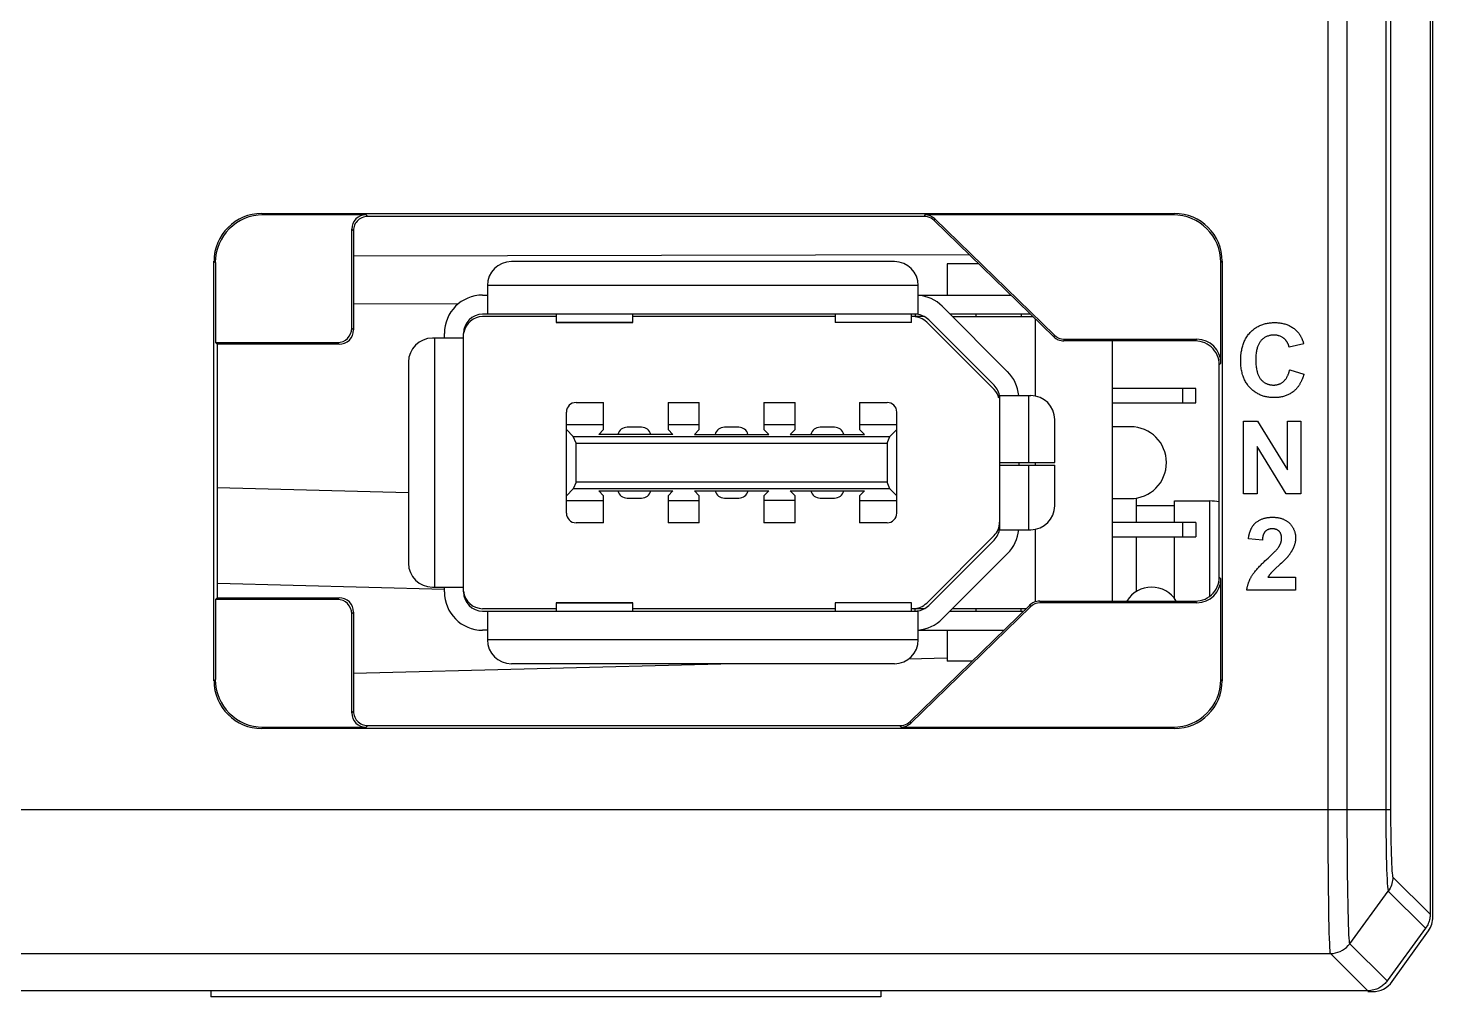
# Model space of a CAD drawing. Header units: millimetres. Extents: x -5560 to -5500, y 1017 to 1179.
# Drawn here: x -5529.33 to -5499.99, y 1016.7 to 1036.94 of the extents above; entities that cross this region are included whole.
import ezdxf

# ---------------------------------------------------------------- set-up
doc = ezdxf.new("R2010")
doc.units = ezdxf.units.MM
doc.header["$LTSCALE"] = 32.67
doc.layers.get('0').update_dxf_attribs({"linetype": 'CONTINUOUS'})
doc.layers.add('02___PRT_ALL_AXES', color=7, linetype='CONTINUOUS')
doc.layers.add('FEAT', color=7, linetype='CONTINUOUS')

msp = doc.modelspace()

# ---------------------------------------------------------------- linework, layer by layer
at = {"color": 7, "linetype": 'Continuous'}
for p, q in [((-5500.045, 1177.241), (-5500.045, 1018.429)), ((-5499.986, 1018.373), (-5499.986, 1177.252)), ((-5500.97, 1144.354), (-5500.97, 1020.607)), ((-5500.87, 1144.415), (-5500.87, 1020.464)), ((-5502.174, 1020.607), (-5502.174, 1143.988)), ((-5524.449, 1033.068), (-5505.387, 1033.068)), ((-5524.449, 1033.068), (-5524.421, 1033.04)), ((-5522.27, 1033.04), (-5524.421, 1033.04)), ((-5522.27, 1033.04), (-5522.235, 1033.005)), ((-5510.616, 1033.005), (-5522.235, 1033.005)), ((-5510.602, 1033.04), (-5510.616, 1033.005)), ((-5505.415, 1033.04), (-5510.602, 1033.04)), ((-5510.393, 1032.955), (-5510.407, 1032.92)), ((-5510.393, 1032.955), (-5507.893, 1030.525)), ((-5505.387, 1033.068), (-5505.415, 1033.04)), ((-5522.57, 1032.74), (-5522.535, 1032.705)), ((-5522.57, 1030.67), (-5522.57, 1032.74)), ((-5522.535, 1032.705), (-5522.535, 1030.635)), ((-5507.907, 1030.49), (-5510.407, 1032.92)), ((-5525.448, 1032.068), (-5525.42, 1032.04)), ((-5525.448, 1023.307), (-5525.448, 1032.068)), ((-5509.666, 1032.2), (-5522.535, 1032.172)), ((-5511.236, 1032.062), (-5519.236, 1032.062)), ((-5504.387, 1032.068), (-5504.415, 1032.04)), ((-5504.387, 1032.068), (-5504.387, 1023.307)), ((-5525.42, 1032.04), (-5525.42, 1030.37)), ((-5509.474, 1032.012), (-5510.136, 1032.012)), ((-5510.136, 1032.012), (-5510.136, 1031.362)), ((-5504.415, 1029.94), (-5504.415, 1032.04)), ((-5510.736, 1031.562), (-5519.736, 1031.562)), ((-5519.736, 1031.562), (-5519.736, 1030.962)), ((-5510.736, 1030.962), (-5510.736, 1031.562)), ((-5520.348, 1031.177), (-5522.535, 1031.172)), ((-5519.836, 1031.362), (-5519.736, 1031.362)), ((-5510.736, 1031.362), (-5508.805, 1031.362)), ((-5510.736, 1030.962), (-5519.836, 1030.962)), ((-5518.298, 1030.912), (-5519.836, 1030.912)), ((-5518.298, 1030.962), (-5518.298, 1030.792)), ((-5516.698, 1030.792), (-5516.698, 1030.962)), ((-5512.475, 1030.912), (-5516.698, 1030.912)), ((-5512.475, 1030.962), (-5512.475, 1030.792)), ((-5510.875, 1030.792), (-5510.875, 1030.962)), ((-5510.609, 1030.912), (-5510.875, 1030.912)), ((-5510.802, 1030.962), (-5510.802, 1030.912)), ((-5510.236, 1031.128), (-5508.871, 1029.762)), ((-5508.394, 1030.962), (-5510.071, 1030.962)), ((-5510.021, 1030.912), (-5508.342, 1030.912)), ((-5509.536, 1030.962), (-5509.536, 1030.912)), ((-5508.586, 1030.962), (-5508.586, 1030.912)), ((-5508.411, 1030.98), (-5508.411, 1030.962)), ((-5522.535, 1030.635), (-5522.57, 1030.67)), ((-5518.298, 1030.793), (-5516.698, 1030.793)), ((-5518.298, 1030.792), (-5516.698, 1030.792)), ((-5512.475, 1030.793), (-5510.875, 1030.793)), ((-5510.875, 1030.792), (-5512.475, 1030.792)), ((-5509.154, 1029.388), (-5510.561, 1030.795)), ((-5509.154, 1029.48), (-5510.519, 1030.845)), ((-5525.42, 1030.37), (-5522.87, 1030.37)), ((-5525.42, 1030.37), (-5525.385, 1030.335)), ((-5522.835, 1030.335), (-5525.385, 1030.335)), ((-5525.385, 1030.335), (-5525.385, 1025.04)), ((-5522.835, 1030.335), (-5522.87, 1030.37)), ((-5520.236, 1030.462), (-5520.886, 1030.462)), ((-5520.836, 1025.262), (-5520.836, 1030.462)), ((-5520.636, 1030.462), (-5520.636, 1030.562)), ((-5520.236, 1025.162), (-5520.236, 1030.562)), ((-5507.907, 1030.49), (-5507.893, 1030.525)), ((-5507.698, 1030.405), (-5507.684, 1030.44)), ((-5504.95, 1030.405), (-5507.698, 1030.405)), ((-5507.684, 1030.44), (-5504.915, 1030.44)), ((-5504.915, 1030.44), (-5504.95, 1030.405)), ((-5502.685, 1030.344), (-5502.988, 1030.272)), ((-5521.386, 1029.962), (-5521.386, 1025.762)), ((-5504.415, 1029.94), (-5504.45, 1029.905)), ((-5504.45, 1025.47), (-5504.45, 1029.905)), ((-5502.978, 1029.804), (-5502.681, 1029.71)), ((-5509.036, 1029.262), (-5508.386, 1029.262)), ((-5509.036, 1026.462), (-5509.036, 1029.262)), ((-5508.436, 1029.262), (-5508.436, 1027.862)), ((-5504.936, 1029.412), (-5506.686, 1029.412)), ((-5505.216, 1029.412), (-5505.216, 1029.112)), ((-5504.936, 1029.112), (-5504.936, 1029.412)), ((-5518.086, 1026.806), (-5518.086, 1028.919)), ((-5517.886, 1029.119), (-5517.311, 1029.119)), ((-5517.311, 1028.552), (-5517.311, 1029.119)), ((-5515.961, 1029.119), (-5515.311, 1029.119)), ((-5515.961, 1029.119), (-5515.961, 1028.552)), ((-5515.311, 1028.552), (-5515.311, 1029.119)), ((-5513.961, 1029.119), (-5513.311, 1029.119)), ((-5513.961, 1029.119), (-5513.961, 1028.552)), ((-5513.311, 1028.552), (-5513.311, 1029.119)), ((-5511.961, 1029.119), (-5511.386, 1029.119)), ((-5511.961, 1029.119), (-5511.961, 1028.552)), ((-5511.186, 1026.806), (-5511.186, 1028.919)), ((-5506.686, 1029.112), (-5504.936, 1029.112)), ((-5517.311, 1028.652), (-5518.086, 1028.652)), ((-5517.945, 1028.411), (-5518.086, 1028.552)), ((-5517.411, 1028.452), (-5517.311, 1028.552)), ((-5516.517, 1028.602), (-5516.817, 1028.602)), ((-5515.311, 1028.652), (-5515.961, 1028.652)), ((-5515.961, 1028.552), (-5515.861, 1028.452)), ((-5515.411, 1028.452), (-5515.311, 1028.552)), ((-5514.487, 1028.602), (-5514.787, 1028.602)), ((-5513.311, 1028.652), (-5513.961, 1028.652)), ((-5513.961, 1028.552), (-5513.861, 1028.452)), ((-5513.311, 1028.552), (-5513.412, 1028.452)), ((-5512.487, 1028.602), (-5512.787, 1028.602)), ((-5511.186, 1028.652), (-5511.961, 1028.652)), ((-5511.961, 1028.552), (-5511.861, 1028.452)), ((-5511.328, 1028.411), (-5511.186, 1028.552)), ((-5507.886, 1027.862), (-5507.886, 1028.762)), ((-5506.302, 1028.612), (-5506.686, 1028.612)), ((-5503.944, 1028.727), (-5503.647, 1028.727)), ((-5503.944, 1027.212), (-5503.944, 1028.727)), ((-5503.647, 1028.727), (-5503.026, 1027.715)), ((-5503.026, 1028.727), (-5502.742, 1028.727)), ((-5503.026, 1027.715), (-5503.026, 1028.727)), ((-5502.742, 1028.727), (-5502.742, 1027.212)), ((-5517.945, 1028.411), (-5511.328, 1028.411)), ((-5517.886, 1028.27), (-5517.945, 1028.411)), ((-5517.886, 1028.27), (-5511.386, 1028.27)), ((-5517.886, 1027.455), (-5517.886, 1028.27)), ((-5515.861, 1028.452), (-5517.411, 1028.452)), ((-5515.411, 1028.452), (-5513.861, 1028.452)), ((-5513.412, 1028.452), (-5511.861, 1028.452)), ((-5511.386, 1028.27), (-5511.328, 1028.411)), ((-5511.386, 1028.27), (-5511.386, 1027.455)), ((-5503.049, 1027.212), (-5503.66, 1028.2)), ((-5503.66, 1028.2), (-5503.66, 1027.212)), ((-5509.036, 1027.862), (-5507.886, 1027.862)), ((-5509.036, 1027.812), (-5507.886, 1027.812)), ((-5508.636, 1027.862), (-5508.636, 1027.812)), ((-5508.436, 1027.812), (-5508.436, 1026.462)), ((-5507.886, 1026.962), (-5507.886, 1027.812)), ((-5517.886, 1027.455), (-5517.945, 1027.314)), ((-5511.386, 1027.455), (-5517.886, 1027.455)), ((-5511.328, 1027.314), (-5511.386, 1027.455)), ((-5521.386, 1027.233), (-5525.385, 1027.337)), ((-5517.945, 1027.314), (-5518.086, 1027.172)), ((-5518.086, 1027.072), (-5517.311, 1027.072)), ((-5511.328, 1027.314), (-5517.945, 1027.314)), ((-5517.411, 1027.272), (-5515.861, 1027.272)), ((-5517.311, 1027.172), (-5517.411, 1027.272)), ((-5517.311, 1026.606), (-5517.311, 1027.172)), ((-5516.817, 1027.122), (-5516.517, 1027.122)), ((-5515.861, 1027.272), (-5515.961, 1027.172)), ((-5515.961, 1027.172), (-5515.961, 1026.606)), ((-5515.961, 1027.072), (-5515.311, 1027.072)), ((-5515.411, 1027.272), (-5513.861, 1027.272)), ((-5515.311, 1027.172), (-5515.411, 1027.272)), ((-5515.311, 1026.606), (-5515.311, 1027.172)), ((-5514.786, 1027.122), (-5514.486, 1027.122)), ((-5513.861, 1027.273), (-5513.961, 1027.172)), ((-5513.961, 1027.172), (-5513.961, 1026.606)), ((-5513.311, 1027.072), (-5513.961, 1027.072)), ((-5513.412, 1027.273), (-5513.311, 1027.172)), ((-5513.412, 1027.272), (-5511.861, 1027.272)), ((-5513.311, 1026.606), (-5513.311, 1027.172)), ((-5512.786, 1027.122), (-5512.486, 1027.122)), ((-5511.861, 1027.272), (-5511.961, 1027.172)), ((-5511.961, 1027.172), (-5511.961, 1026.606)), ((-5511.961, 1027.072), (-5511.186, 1027.072)), ((-5511.186, 1027.172), (-5511.328, 1027.314)), ((-5506.686, 1027.112), (-5506.302, 1027.112)), ((-5506.186, 1027.122), (-5506.186, 1026.612)), ((-5503.66, 1027.212), (-5503.944, 1027.212)), ((-5502.742, 1027.212), (-5503.049, 1027.212)), ((-5505.386, 1026.962), (-5506.186, 1026.962)), ((-5517.311, 1026.606), (-5517.886, 1026.606)), ((-5515.311, 1026.606), (-5515.961, 1026.606)), ((-5513.311, 1026.606), (-5513.961, 1026.606)), ((-5511.386, 1026.606), (-5511.961, 1026.606)), ((-5504.936, 1026.612), (-5506.686, 1026.612)), ((-5505.216, 1026.612), (-5505.216, 1026.312)), ((-5504.936, 1026.612), (-5504.936, 1026.312)), ((-5510.561, 1024.93), (-5509.154, 1026.337)), ((-5510.519, 1024.88), (-5509.154, 1026.245)), ((-5509.036, 1026.462), (-5508.386, 1026.462)), ((-5506.686, 1026.312), (-5504.936, 1026.312)), ((-5506.186, 1026.312), (-5506.186, 1025.168)), ((-5503.549, 1026.244), (-5503.839, 1026.273)), ((-5508.871, 1025.962), (-5510.236, 1024.597)), ((-5503.429, 1025.87), (-5503.326, 1025.968)), ((-5503.326, 1025.968), (-5503.31, 1025.984)), ((-5503.496, 1025.808), (-5503.429, 1025.87)), ((-5503.285, 1025.637), (-5503.302, 1025.622)), ((-5503.175, 1025.739), (-5503.285, 1025.637)), ((-5503.151, 1025.761), (-5503.175, 1025.739)), ((-5520.635, 1025.214), (-5525.377, 1025.338)), ((-5504.415, 1025.435), (-5504.45, 1025.47)), ((-5504.415, 1023.334), (-5504.415, 1025.435)), ((-5503.432, 1025.47), (-5502.855, 1025.47)), ((-5502.855, 1025.47), (-5502.855, 1025.2)), ((-5525.42, 1025.005), (-5525.385, 1025.04)), ((-5525.385, 1025.04), (-5522.835, 1025.04)), ((-5522.835, 1025.04), (-5522.87, 1025.005)), ((-5520.886, 1025.262), (-5520.236, 1025.262)), ((-5520.636, 1025.162), (-5520.636, 1025.262)), ((-5502.855, 1025.2), (-5503.873, 1025.2)), ((-5522.87, 1025.005), (-5525.42, 1025.005)), ((-5525.42, 1025.005), (-5525.42, 1023.334)), ((-5522.535, 1024.74), (-5522.57, 1024.705)), ((-5522.535, 1024.74), (-5522.535, 1022.67)), ((-5518.298, 1024.812), (-5519.836, 1024.812)), ((-5519.836, 1024.762), (-5510.736, 1024.762)), ((-5519.736, 1024.762), (-5519.736, 1024.162)), ((-5518.298, 1024.933), (-5516.698, 1024.933)), ((-5518.298, 1024.933), (-5518.298, 1024.763)), ((-5516.698, 1024.932), (-5518.298, 1024.932)), ((-5516.698, 1024.763), (-5516.698, 1024.933)), ((-5512.475, 1024.812), (-5516.698, 1024.812)), ((-5510.875, 1024.933), (-5512.475, 1024.933)), ((-5512.475, 1024.933), (-5512.475, 1024.763)), ((-5510.875, 1024.932), (-5512.475, 1024.932)), ((-5510.909, 1022.455), (-5508.409, 1024.885)), ((-5508.395, 1024.85), (-5510.895, 1022.42)), ((-5510.875, 1024.763), (-5510.875, 1024.933)), ((-5510.609, 1024.812), (-5510.875, 1024.812)), ((-5510.802, 1024.762), (-5510.802, 1024.815)), ((-5510.736, 1024.162), (-5510.736, 1024.762)), ((-5510.071, 1024.762), (-5508.536, 1024.762)), ((-5508.484, 1024.812), (-5510.021, 1024.812)), ((-5509.536, 1024.812), (-5509.536, 1024.762)), ((-5508.586, 1024.762), (-5508.586, 1024.812)), ((-5508.409, 1024.885), (-5508.395, 1024.85)), ((-5508.2, 1024.97), (-5504.95, 1024.97)), ((-5508.2, 1024.97), (-5508.186, 1024.935)), ((-5504.915, 1024.935), (-5508.186, 1024.935)), ((-5504.915, 1024.935), (-5504.95, 1024.97)), ((-5522.57, 1022.635), (-5522.57, 1024.705)), ((-5519.736, 1024.362), (-5519.836, 1024.362)), ((-5510.736, 1024.162), (-5519.736, 1024.162)), ((-5510.736, 1024.362), (-5508.947, 1024.362)), ((-5510.136, 1024.362), (-5510.136, 1023.712)), ((-5522.535, 1023.462), (-5514.862, 1023.662)), ((-5511.236, 1023.662), (-5519.236, 1023.662)), ((-5510.934, 1023.765), (-5510.138, 1023.786)), ((-5509.616, 1023.712), (-5510.136, 1023.712)), ((-5525.448, 1023.307), (-5525.42, 1023.334)), ((-5504.387, 1023.307), (-5504.415, 1023.334)), ((-5522.57, 1022.635), (-5522.535, 1022.67)), ((-5510.895, 1022.42), (-5510.909, 1022.455)), ((-5524.449, 1022.307), (-5524.421, 1022.335)), ((-5505.387, 1022.307), (-5524.449, 1022.307)), ((-5524.421, 1022.335), (-5522.27, 1022.335)), ((-5522.27, 1022.335), (-5522.235, 1022.37)), ((-5522.235, 1022.37), (-5511.118, 1022.37)), ((-5511.104, 1022.335), (-5511.118, 1022.37)), ((-5511.104, 1022.335), (-5505.415, 1022.335)), ((-5505.387, 1022.307), (-5505.415, 1022.335)), ((-5500.87, 1020.607), (-5530.037, 1020.607)), ((-5500.823, 1019.207), (-5500.045, 1018.429)), ((-5501.722, 1017.814), (-5500.919, 1018.913)), ((-5500.919, 1018.913), (-5500.141, 1018.135)), ((-5500.141, 1018.135), (-5500.944, 1017.036)), ((-5500.837, 1017.022), (-5500.08, 1018.082)), ((-5500.944, 1017.036), (-5501.722, 1017.814)), ((-5529.76, 1017.609), (-5502.126, 1017.609)), ((-5501.347, 1016.831), (-5502.126, 1017.609)), ((-5501.347, 1016.831), (-5529.955, 1016.831)), ((-5525.516, 1016.831), (-5525.516, 1016.702)), ((-5511.516, 1016.831), (-5511.516, 1016.702)), ((-5501.347, 1016.812), (-5501.244, 1016.812)), ((-5511.516, 1016.702), (-5525.516, 1016.702))]:
    msp.add_line(p, q, dxfattribs=at)
for points in [[(-5501.722, 1017.814), (-5501.726, 1017.832), (-5501.731, 1017.871), (-5501.736, 1017.93), (-5501.74, 1018.008), (-5501.744, 1018.105), (-5501.748, 1018.22), (-5501.752, 1018.353), (-5501.756, 1018.502), (-5501.759, 1018.666), (-5501.762, 1018.845), (-5501.765, 1019.036), (-5501.767, 1019.239), (-5501.77, 1019.451), (-5501.771, 1019.672), (-5501.773, 1019.899), (-5501.774, 1020.132), (-5501.774, 1020.369), (-5501.774, 1143.768)], [(-5522.235, 1033.005), (-5522.267, 1033.003), (-5522.298, 1032.998), (-5522.328, 1032.99), (-5522.358, 1032.979), (-5522.386, 1032.965), (-5522.413, 1032.947), (-5522.437, 1032.928), (-5522.459, 1032.905), (-5522.479, 1032.88), (-5522.496, 1032.854), (-5522.51, 1032.826), (-5522.521, 1032.796), (-5522.529, 1032.766), (-5522.534, 1032.736), (-5522.535, 1032.705)], [(-5510.407, 1032.92), (-5510.437, 1032.946), (-5510.47, 1032.967), (-5510.504, 1032.983), (-5510.541, 1032.995), (-5510.578, 1033.003), (-5510.616, 1033.005)], [(-5503.806, 1030.578), (-5503.791, 1030.594), (-5503.776, 1030.608), (-5503.76, 1030.623), (-5503.744, 1030.637), (-5503.727, 1030.65), (-5503.71, 1030.663), (-5503.692, 1030.675), (-5503.674, 1030.687), (-5503.656, 1030.698), (-5503.637, 1030.708), (-5503.618, 1030.718), (-5503.599, 1030.727), (-5503.58, 1030.736), (-5503.561, 1030.743), (-5503.542, 1030.75), (-5503.522, 1030.756), (-5503.503, 1030.761), (-5503.483, 1030.766), (-5503.463, 1030.771), (-5503.444, 1030.775), (-5503.422, 1030.778), (-5503.401, 1030.781), (-5503.379, 1030.784), (-5503.357, 1030.786), (-5503.336, 1030.787), (-5503.314, 1030.788), (-5503.292, 1030.788), (-5503.27, 1030.788), (-5503.248, 1030.787), (-5503.226, 1030.785), (-5503.204, 1030.783), (-5503.181, 1030.781), (-5503.16, 1030.778), (-5503.139, 1030.774), (-5503.119, 1030.77), (-5503.099, 1030.765), (-5503.079, 1030.76), (-5503.06, 1030.754), (-5503.04, 1030.747), (-5503.022, 1030.74), (-5503.004, 1030.732), (-5502.986, 1030.724), (-5502.968, 1030.715), (-5502.951, 1030.705), (-5502.934, 1030.695), (-5502.917, 1030.685), (-5502.901, 1030.673), (-5502.885, 1030.662), (-5502.87, 1030.649), (-5502.855, 1030.637), (-5502.84, 1030.623)], [(-5502.84, 1030.623), (-5502.833, 1030.617), (-5502.826, 1030.609), (-5502.819, 1030.602), (-5502.813, 1030.595), (-5502.806, 1030.587), (-5502.8, 1030.579), (-5502.794, 1030.572), (-5502.788, 1030.564), (-5502.782, 1030.555), (-5502.776, 1030.547), (-5502.77, 1030.539), (-5502.765, 1030.53), (-5502.76, 1030.521), (-5502.755, 1030.513), (-5502.75, 1030.504), (-5502.745, 1030.495), (-5502.74, 1030.486), (-5502.735, 1030.477), (-5502.731, 1030.468), (-5502.727, 1030.458), (-5502.723, 1030.449), (-5502.719, 1030.44), (-5502.715, 1030.43), (-5502.711, 1030.421), (-5502.707, 1030.411), (-5502.704, 1030.402), (-5502.7, 1030.392), (-5502.697, 1030.383), (-5502.694, 1030.373), (-5502.691, 1030.364), (-5502.688, 1030.354), (-5502.685, 1030.344)], [(-5504.45, 1029.905), (-5504.453, 1029.957), (-5504.461, 1030.009), (-5504.475, 1030.06), (-5504.493, 1030.109), (-5504.517, 1030.156), (-5504.546, 1030.2), (-5504.579, 1030.241), (-5504.617, 1030.278), (-5504.658, 1030.311), (-5504.702, 1030.339), (-5504.749, 1030.363), (-5504.798, 1030.381), (-5504.848, 1030.395), (-5504.899, 1030.402), (-5504.95, 1030.405)], [(-5503.807, 1029.427), (-5503.822, 1029.444), (-5503.836, 1029.46), (-5503.849, 1029.477), (-5503.862, 1029.495), (-5503.875, 1029.513), (-5503.887, 1029.532), (-5503.898, 1029.551), (-5503.908, 1029.57), (-5503.919, 1029.59), (-5503.928, 1029.61), (-5503.937, 1029.63), (-5503.945, 1029.651), (-5503.952, 1029.671), (-5503.961, 1029.696), (-5503.968, 1029.721), (-5503.974, 1029.746), (-5503.98, 1029.771), (-5503.985, 1029.796), (-5503.989, 1029.822), (-5503.993, 1029.85), (-5503.996, 1029.878), (-5503.998, 1029.906), (-5504, 1029.934), (-5504.001, 1029.963), (-5504.001, 1029.991), (-5504.001, 1030.021), (-5504, 1030.051), (-5503.998, 1030.081), (-5503.996, 1030.11), (-5503.993, 1030.14), (-5503.989, 1030.17), (-5503.985, 1030.192), (-5503.981, 1030.215), (-5503.977, 1030.238), (-5503.971, 1030.26), (-5503.966, 1030.283), (-5503.959, 1030.305), (-5503.952, 1030.327), (-5503.945, 1030.348), (-5503.937, 1030.369), (-5503.928, 1030.39), (-5503.918, 1030.411), (-5503.908, 1030.431), (-5503.898, 1030.451), (-5503.886, 1030.471), (-5503.874, 1030.49), (-5503.862, 1030.508), (-5503.849, 1030.527), (-5503.835, 1030.545), (-5503.821, 1030.562), (-5503.806, 1030.578)], [(-5503.1, 1030.458), (-5503.112, 1030.467), (-5503.125, 1030.476), (-5503.138, 1030.484), (-5503.152, 1030.491), (-5503.166, 1030.498), (-5503.18, 1030.504), (-5503.195, 1030.509), (-5503.209, 1030.513), (-5503.222, 1030.517), (-5503.236, 1030.52), (-5503.25, 1030.522), (-5503.265, 1030.524), (-5503.279, 1030.525), (-5503.293, 1030.526), (-5503.308, 1030.526), (-5503.323, 1030.526), (-5503.339, 1030.525), (-5503.355, 1030.524), (-5503.37, 1030.522), (-5503.386, 1030.519), (-5503.401, 1030.516), (-5503.416, 1030.512), (-5503.431, 1030.507), (-5503.446, 1030.502), (-5503.46, 1030.496), (-5503.474, 1030.49), (-5503.488, 1030.483), (-5503.501, 1030.475), (-5503.513, 1030.467), (-5503.526, 1030.458), (-5503.538, 1030.448), (-5503.549, 1030.438), (-5503.561, 1030.428), (-5503.571, 1030.417), (-5503.581, 1030.405), (-5503.591, 1030.393), (-5503.601, 1030.38), (-5503.609, 1030.366), (-5503.618, 1030.352), (-5503.625, 1030.338), (-5503.632, 1030.323), (-5503.639, 1030.308), (-5503.645, 1030.293), (-5503.65, 1030.278), (-5503.655, 1030.263), (-5503.66, 1030.247), (-5503.665, 1030.226), (-5503.67, 1030.204), (-5503.673, 1030.183), (-5503.677, 1030.161), (-5503.679, 1030.14), (-5503.682, 1030.115), (-5503.684, 1030.089), (-5503.685, 1030.064), (-5503.686, 1030.039), (-5503.686, 1030.014), (-5503.686, 1029.987), (-5503.685, 1029.96), (-5503.684, 1029.934), (-5503.682, 1029.907), (-5503.679, 1029.88), (-5503.677, 1029.858), (-5503.674, 1029.835), (-5503.67, 1029.813), (-5503.665, 1029.79), (-5503.66, 1029.768), (-5503.656, 1029.753), (-5503.652, 1029.738), (-5503.647, 1029.724), (-5503.642, 1029.709), (-5503.636, 1029.695), (-5503.63, 1029.681), (-5503.624, 1029.668), (-5503.617, 1029.654), (-5503.609, 1029.641), (-5503.601, 1029.628), (-5503.592, 1029.616), (-5503.582, 1029.604)], [(-5502.988, 1030.272), (-5502.99, 1030.279), (-5502.991, 1030.285), (-5502.993, 1030.291), (-5502.995, 1030.298), (-5502.997, 1030.304), (-5502.999, 1030.31), (-5503.002, 1030.317), (-5503.004, 1030.323), (-5503.006, 1030.329), (-5503.009, 1030.335), (-5503.012, 1030.342), (-5503.015, 1030.348), (-5503.018, 1030.354), (-5503.021, 1030.36), (-5503.024, 1030.366), (-5503.027, 1030.372), (-5503.031, 1030.377), (-5503.034, 1030.383), (-5503.038, 1030.389), (-5503.042, 1030.394), (-5503.046, 1030.4), (-5503.05, 1030.405), (-5503.054, 1030.411), (-5503.058, 1030.416), (-5503.062, 1030.421), (-5503.067, 1030.426), (-5503.071, 1030.431), (-5503.076, 1030.436), (-5503.08, 1030.441), (-5503.085, 1030.445), (-5503.09, 1030.45), (-5503.095, 1030.454), (-5503.1, 1030.458)], [(-5503.582, 1029.604), (-5503.574, 1029.595), (-5503.566, 1029.586), (-5503.557, 1029.577), (-5503.547, 1029.568), (-5503.538, 1029.56), (-5503.528, 1029.552), (-5503.518, 1029.545), (-5503.508, 1029.538), (-5503.497, 1029.531), (-5503.486, 1029.524), (-5503.475, 1029.518), (-5503.464, 1029.513), (-5503.452, 1029.508), (-5503.44, 1029.503), (-5503.428, 1029.499), (-5503.415, 1029.495), (-5503.403, 1029.492), (-5503.391, 1029.49), (-5503.378, 1029.487), (-5503.365, 1029.485), (-5503.352, 1029.484), (-5503.34, 1029.483), (-5503.327, 1029.483), (-5503.314, 1029.482), (-5503.302, 1029.483), (-5503.291, 1029.483), (-5503.279, 1029.484), (-5503.268, 1029.486), (-5503.256, 1029.487), (-5503.245, 1029.489), (-5503.233, 1029.492), (-5503.222, 1029.495), (-5503.211, 1029.498), (-5503.2, 1029.502), (-5503.189, 1029.506), (-5503.177, 1029.511), (-5503.166, 1029.517), (-5503.155, 1029.523), (-5503.144, 1029.53), (-5503.134, 1029.537), (-5503.123, 1029.544), (-5503.113, 1029.552), (-5503.104, 1029.56), (-5503.095, 1029.569), (-5503.086, 1029.578), (-5503.078, 1029.587), (-5503.07, 1029.596), (-5503.062, 1029.606), (-5503.055, 1029.617), (-5503.048, 1029.627), (-5503.041, 1029.638), (-5503.035, 1029.649), (-5503.029, 1029.66), (-5503.023, 1029.672), (-5503.018, 1029.683), (-5503.013, 1029.695), (-5503.008, 1029.707), (-5503.003, 1029.719), (-5502.999, 1029.731), (-5502.995, 1029.743), (-5502.991, 1029.755), (-5502.987, 1029.767), (-5502.984, 1029.779), (-5502.981, 1029.792), (-5502.978, 1029.804)], [(-5502.681, 1029.71), (-5502.685, 1029.698), (-5502.688, 1029.686), (-5502.692, 1029.674), (-5502.696, 1029.662), (-5502.7, 1029.65), (-5502.704, 1029.638), (-5502.709, 1029.627), (-5502.713, 1029.615), (-5502.718, 1029.603), (-5502.723, 1029.591), (-5502.728, 1029.58), (-5502.733, 1029.568), (-5502.739, 1029.557), (-5502.745, 1029.545), (-5502.75, 1029.534), (-5502.756, 1029.523), (-5502.763, 1029.512), (-5502.769, 1029.501), (-5502.776, 1029.49), (-5502.783, 1029.479), (-5502.79, 1029.469), (-5502.797, 1029.458), (-5502.804, 1029.448), (-5502.812, 1029.438), (-5502.82, 1029.428), (-5502.827, 1029.418), (-5502.836, 1029.409), (-5502.844, 1029.4), (-5502.853, 1029.391), (-5502.861, 1029.382), (-5502.87, 1029.373), (-5502.879, 1029.365), (-5502.889, 1029.357), (-5502.898, 1029.349), (-5502.908, 1029.341)], [(-5502.908, 1029.341), (-5502.923, 1029.33), (-5502.938, 1029.32), (-5502.954, 1029.31), (-5502.969, 1029.301), (-5502.986, 1029.292), (-5503.002, 1029.284), (-5503.019, 1029.277), (-5503.036, 1029.269), (-5503.053, 1029.263), (-5503.071, 1029.257), (-5503.088, 1029.251), (-5503.108, 1029.245), (-5503.128, 1029.24), (-5503.148, 1029.236), (-5503.168, 1029.232), (-5503.188, 1029.229), (-5503.208, 1029.226), (-5503.229, 1029.224), (-5503.249, 1029.223), (-5503.27, 1029.222), (-5503.29, 1029.221), (-5503.311, 1029.221), (-5503.331, 1029.221), (-5503.352, 1029.222), (-5503.373, 1029.223), (-5503.393, 1029.225), (-5503.414, 1029.227), (-5503.434, 1029.23), (-5503.455, 1029.234), (-5503.474, 1029.238), (-5503.493, 1029.242), (-5503.512, 1029.247), (-5503.531, 1029.253), (-5503.549, 1029.259), (-5503.567, 1029.265), (-5503.586, 1029.273), (-5503.605, 1029.281), (-5503.624, 1029.29), (-5503.642, 1029.3), (-5503.66, 1029.31), (-5503.678, 1029.321), (-5503.696, 1029.333), (-5503.713, 1029.345), (-5503.73, 1029.357), (-5503.746, 1029.37), (-5503.762, 1029.384), (-5503.777, 1029.398), (-5503.792, 1029.412), (-5503.807, 1029.427)], [(-5503.839, 1026.273), (-5503.838, 1026.282), (-5503.837, 1026.291), (-5503.835, 1026.301), (-5503.834, 1026.31), (-5503.832, 1026.319), (-5503.831, 1026.329), (-5503.829, 1026.338), (-5503.827, 1026.348), (-5503.825, 1026.357), (-5503.822, 1026.366), (-5503.82, 1026.376), (-5503.818, 1026.385), (-5503.815, 1026.395), (-5503.812, 1026.404), (-5503.809, 1026.413), (-5503.806, 1026.422), (-5503.803, 1026.432), (-5503.8, 1026.441), (-5503.796, 1026.45), (-5503.792, 1026.459), (-5503.788, 1026.468), (-5503.784, 1026.476), (-5503.78, 1026.485), (-5503.776, 1026.494), (-5503.771, 1026.502), (-5503.767, 1026.51), (-5503.762, 1026.519), (-5503.757, 1026.527), (-5503.752, 1026.535), (-5503.747, 1026.543), (-5503.741, 1026.55), (-5503.735, 1026.558), (-5503.73, 1026.565), (-5503.724, 1026.572), (-5503.717, 1026.579), (-5503.711, 1026.586), (-5503.705, 1026.592), (-5503.698, 1026.599), (-5503.691, 1026.605), (-5503.684, 1026.611), (-5503.677, 1026.617)], [(-5503.677, 1026.617), (-5503.664, 1026.626), (-5503.651, 1026.635), (-5503.638, 1026.643), (-5503.624, 1026.651), (-5503.61, 1026.659), (-5503.596, 1026.666), (-5503.582, 1026.673), (-5503.568, 1026.679), (-5503.553, 1026.685), (-5503.538, 1026.69), (-5503.523, 1026.695), (-5503.508, 1026.7), (-5503.493, 1026.704), (-5503.477, 1026.707), (-5503.462, 1026.71), (-5503.446, 1026.713), (-5503.43, 1026.715), (-5503.415, 1026.717), (-5503.399, 1026.719), (-5503.383, 1026.72), (-5503.367, 1026.721), (-5503.351, 1026.721), (-5503.335, 1026.721), (-5503.32, 1026.721), (-5503.304, 1026.721), (-5503.288, 1026.72), (-5503.273, 1026.719), (-5503.257, 1026.717), (-5503.242, 1026.716), (-5503.226, 1026.713), (-5503.211, 1026.711), (-5503.195, 1026.708), (-5503.18, 1026.704), (-5503.165, 1026.7), (-5503.15, 1026.696), (-5503.135, 1026.691), (-5503.122, 1026.686), (-5503.11, 1026.681), (-5503.097, 1026.676), (-5503.085, 1026.67), (-5503.072, 1026.664), (-5503.06, 1026.657), (-5503.048, 1026.65), (-5503.037, 1026.643), (-5503.025, 1026.635), (-5503.014, 1026.627), (-5503.004, 1026.618), (-5502.993, 1026.609), (-5502.983, 1026.6)], [(-5503.199, 1026.428), (-5503.203, 1026.432), (-5503.207, 1026.436), (-5503.211, 1026.44), (-5503.216, 1026.443), (-5503.22, 1026.446), (-5503.225, 1026.45), (-5503.23, 1026.453), (-5503.235, 1026.455), (-5503.24, 1026.458), (-5503.245, 1026.461), (-5503.25, 1026.463), (-5503.255, 1026.465), (-5503.261, 1026.467), (-5503.267, 1026.469), (-5503.273, 1026.471), (-5503.279, 1026.473), (-5503.285, 1026.475), (-5503.292, 1026.476), (-5503.298, 1026.477), (-5503.304, 1026.478), (-5503.311, 1026.479), (-5503.317, 1026.479), (-5503.323, 1026.48), (-5503.33, 1026.48), (-5503.336, 1026.48), (-5503.343, 1026.48), (-5503.349, 1026.48), (-5503.356, 1026.48), (-5503.362, 1026.48), (-5503.368, 1026.479), (-5503.375, 1026.479), (-5503.381, 1026.478), (-5503.387, 1026.477), (-5503.394, 1026.476), (-5503.4, 1026.474), (-5503.406, 1026.473), (-5503.412, 1026.471), (-5503.418, 1026.469), (-5503.424, 1026.467), (-5503.43, 1026.465), (-5503.435, 1026.462), (-5503.44, 1026.46), (-5503.446, 1026.457), (-5503.451, 1026.454), (-5503.456, 1026.451), (-5503.461, 1026.448), (-5503.465, 1026.445), (-5503.47, 1026.441), (-5503.475, 1026.437), (-5503.479, 1026.434), (-5503.483, 1026.43), (-5503.487, 1026.426)], [(-5502.983, 1026.6), (-5502.975, 1026.592), (-5502.967, 1026.584), (-5502.959, 1026.575), (-5502.951, 1026.566), (-5502.944, 1026.557), (-5502.937, 1026.547), (-5502.93, 1026.537), (-5502.923, 1026.527), (-5502.917, 1026.517), (-5502.911, 1026.507), (-5502.906, 1026.496), (-5502.9, 1026.486), (-5502.895, 1026.475), (-5502.89, 1026.464), (-5502.886, 1026.452), (-5502.882, 1026.441), (-5502.878, 1026.43), (-5502.874, 1026.418), (-5502.871, 1026.406), (-5502.868, 1026.395), (-5502.865, 1026.383), (-5502.863, 1026.371), (-5502.86, 1026.359), (-5502.859, 1026.347), (-5502.857, 1026.335), (-5502.856, 1026.323), (-5502.855, 1026.312), (-5502.855, 1026.3), (-5502.855, 1026.287), (-5502.855, 1026.274), (-5502.856, 1026.262), (-5502.856, 1026.249), (-5502.858, 1026.237), (-5502.859, 1026.225), (-5502.861, 1026.212), (-5502.863, 1026.2), (-5502.866, 1026.188), (-5502.869, 1026.176), (-5502.872, 1026.164), (-5502.875, 1026.152), (-5502.879, 1026.14), (-5502.883, 1026.128), (-5502.887, 1026.116), (-5502.891, 1026.105)], [(-5503.487, 1026.426), (-5503.491, 1026.422), (-5503.494, 1026.419), (-5503.497, 1026.415), (-5503.5, 1026.411), (-5503.502, 1026.408), (-5503.505, 1026.404), (-5503.508, 1026.4), (-5503.51, 1026.396), (-5503.513, 1026.392), (-5503.515, 1026.388), (-5503.517, 1026.384), (-5503.519, 1026.38), (-5503.521, 1026.375), (-5503.523, 1026.371), (-5503.525, 1026.366), (-5503.527, 1026.362), (-5503.528, 1026.358), (-5503.53, 1026.353), (-5503.531, 1026.348), (-5503.533, 1026.344), (-5503.534, 1026.339), (-5503.536, 1026.335), (-5503.537, 1026.33), (-5503.538, 1026.325), (-5503.539, 1026.32), (-5503.54, 1026.316), (-5503.541, 1026.311), (-5503.542, 1026.306), (-5503.543, 1026.301), (-5503.544, 1026.296), (-5503.544, 1026.292), (-5503.545, 1026.287), (-5503.546, 1026.282), (-5503.546, 1026.277), (-5503.547, 1026.272), (-5503.547, 1026.267), (-5503.548, 1026.263), (-5503.548, 1026.258), (-5503.549, 1026.253), (-5503.549, 1026.248), (-5503.549, 1026.244)], [(-5503.206, 1026.101), (-5503.202, 1026.108), (-5503.198, 1026.114), (-5503.194, 1026.121), (-5503.19, 1026.128), (-5503.186, 1026.135), (-5503.182, 1026.142), (-5503.179, 1026.149), (-5503.176, 1026.156), (-5503.172, 1026.163), (-5503.169, 1026.17), (-5503.166, 1026.178), (-5503.164, 1026.185), (-5503.161, 1026.193), (-5503.159, 1026.2), (-5503.157, 1026.208), (-5503.155, 1026.216), (-5503.153, 1026.223), (-5503.151, 1026.231), (-5503.15, 1026.239), (-5503.149, 1026.247), (-5503.148, 1026.255), (-5503.147, 1026.263), (-5503.147, 1026.271), (-5503.146, 1026.279), (-5503.146, 1026.285), (-5503.147, 1026.292), (-5503.147, 1026.298), (-5503.147, 1026.304), (-5503.148, 1026.311), (-5503.149, 1026.317), (-5503.149, 1026.323), (-5503.151, 1026.329), (-5503.152, 1026.336), (-5503.153, 1026.342), (-5503.155, 1026.348), (-5503.156, 1026.354), (-5503.158, 1026.36), (-5503.16, 1026.366), (-5503.163, 1026.372), (-5503.165, 1026.378), (-5503.168, 1026.383), (-5503.17, 1026.389), (-5503.173, 1026.394), (-5503.176, 1026.4), (-5503.18, 1026.405), (-5503.183, 1026.41), (-5503.187, 1026.415), (-5503.19, 1026.419), (-5503.194, 1026.424), (-5503.199, 1026.428)], [(-5503.31, 1025.984), (-5503.301, 1025.991), (-5503.293, 1025.999), (-5503.286, 1026.007), (-5503.278, 1026.015), (-5503.27, 1026.023), (-5503.262, 1026.032), (-5503.255, 1026.04), (-5503.247, 1026.048), (-5503.24, 1026.057), (-5503.233, 1026.065), (-5503.226, 1026.074), (-5503.219, 1026.083), (-5503.213, 1026.092), (-5503.206, 1026.101)], [(-5503.008, 1025.911), (-5503.014, 1025.903), (-5503.02, 1025.896), (-5503.027, 1025.888), (-5503.033, 1025.881), (-5503.04, 1025.874), (-5503.05, 1025.862), (-5503.061, 1025.85), (-5503.072, 1025.839), (-5503.083, 1025.827), (-5503.094, 1025.816), (-5503.106, 1025.805), (-5503.117, 1025.794), (-5503.128, 1025.783), (-5503.14, 1025.772), (-5503.151, 1025.761)], [(-5502.891, 1026.105), (-5502.895, 1026.096), (-5502.899, 1026.086), (-5502.903, 1026.078), (-5502.907, 1026.069), (-5502.912, 1026.06), (-5502.916, 1026.051), (-5502.921, 1026.042), (-5502.925, 1026.034), (-5502.93, 1026.025), (-5502.935, 1026.016), (-5502.94, 1026.008), (-5502.945, 1026), (-5502.951, 1025.991), (-5502.956, 1025.983), (-5502.961, 1025.975), (-5502.967, 1025.966), (-5502.973, 1025.958), (-5502.978, 1025.95), (-5502.984, 1025.942), (-5502.99, 1025.934), (-5502.996, 1025.926), (-5503.002, 1025.919), (-5503.008, 1025.911)], [(-5503.774, 1025.49), (-5503.767, 1025.501), (-5503.76, 1025.512), (-5503.753, 1025.522), (-5503.745, 1025.533), (-5503.738, 1025.543), (-5503.73, 1025.554), (-5503.722, 1025.564), (-5503.709, 1025.581), (-5503.695, 1025.599), (-5503.68, 1025.616), (-5503.666, 1025.632), (-5503.651, 1025.649), (-5503.636, 1025.666), (-5503.621, 1025.682), (-5503.606, 1025.698), (-5503.591, 1025.714), (-5503.575, 1025.73), (-5503.56, 1025.746), (-5503.544, 1025.761), (-5503.528, 1025.777), (-5503.512, 1025.792), (-5503.496, 1025.808)], [(-5503.302, 1025.622), (-5503.31, 1025.614), (-5503.318, 1025.606), (-5503.326, 1025.599), (-5503.334, 1025.591), (-5503.342, 1025.583), (-5503.35, 1025.575), (-5503.357, 1025.567), (-5503.365, 1025.559), (-5503.372, 1025.55)], [(-5504.95, 1024.97), (-5504.898, 1024.973), (-5504.846, 1024.981), (-5504.795, 1024.994), (-5504.746, 1025.013), (-5504.699, 1025.037), (-5504.655, 1025.066), (-5504.614, 1025.099), (-5504.577, 1025.136), (-5504.544, 1025.177), (-5504.516, 1025.222), (-5504.492, 1025.269), (-5504.474, 1025.318), (-5504.461, 1025.368), (-5504.453, 1025.419), (-5504.45, 1025.47)], [(-5503.873, 1025.2), (-5503.871, 1025.212), (-5503.87, 1025.224), (-5503.868, 1025.236), (-5503.866, 1025.249), (-5503.863, 1025.261), (-5503.861, 1025.273), (-5503.858, 1025.285), (-5503.855, 1025.297), (-5503.852, 1025.309), (-5503.848, 1025.321), (-5503.845, 1025.333), (-5503.841, 1025.344), (-5503.837, 1025.356), (-5503.833, 1025.368), (-5503.828, 1025.379), (-5503.824, 1025.391), (-5503.819, 1025.402), (-5503.814, 1025.414), (-5503.809, 1025.425), (-5503.803, 1025.436), (-5503.798, 1025.447), (-5503.792, 1025.458), (-5503.786, 1025.469), (-5503.78, 1025.479), (-5503.774, 1025.49)], [(-5503.372, 1025.55), (-5503.376, 1025.546), (-5503.38, 1025.542), (-5503.383, 1025.538), (-5503.387, 1025.533), (-5503.39, 1025.529), (-5503.394, 1025.525), (-5503.397, 1025.52), (-5503.401, 1025.516), (-5503.404, 1025.511), (-5503.407, 1025.507), (-5503.411, 1025.502), (-5503.414, 1025.498), (-5503.417, 1025.493), (-5503.42, 1025.489), (-5503.423, 1025.484), (-5503.426, 1025.479), (-5503.429, 1025.474), (-5503.432, 1025.47)], [(-5522.535, 1022.67), (-5522.534, 1022.638), (-5522.529, 1022.607), (-5522.521, 1022.577), (-5522.509, 1022.547), (-5522.495, 1022.519), (-5522.478, 1022.493), (-5522.458, 1022.468), (-5522.435, 1022.446), (-5522.411, 1022.426), (-5522.384, 1022.409), (-5522.356, 1022.395), (-5522.327, 1022.384), (-5522.296, 1022.376), (-5522.266, 1022.372), (-5522.235, 1022.37)], [(-5511.118, 1022.37), (-5511.079, 1022.373), (-5511.041, 1022.38), (-5511.004, 1022.392), (-5510.97, 1022.409), (-5510.938, 1022.43), (-5510.909, 1022.455)], [(-5502.125, 1017.609), (-5502.13, 1017.629), (-5502.134, 1017.671), (-5502.138, 1017.734), (-5502.142, 1017.817), (-5502.146, 1017.921), (-5502.15, 1018.045), (-5502.154, 1018.187), (-5502.157, 1018.347), (-5502.16, 1018.524), (-5502.163, 1018.715), (-5502.166, 1018.921), (-5502.168, 1019.138), (-5502.17, 1019.366), (-5502.172, 1019.604), (-5502.173, 1019.848), (-5502.174, 1020.098), (-5502.174, 1020.352), (-5502.174, 1020.607)], [(-5500.97, 1020.607), (-5500.969, 1020.436), (-5500.969, 1020.265), (-5500.967, 1020.098), (-5500.965, 1019.934), (-5500.963, 1019.778), (-5500.96, 1019.63), (-5500.957, 1019.494), (-5500.953, 1019.369), (-5500.949, 1019.257), (-5500.944, 1019.159), (-5500.94, 1019.076), (-5500.935, 1019.01), (-5500.93, 1018.96), (-5500.924, 1018.927), (-5500.919, 1018.912)], [(-5500.87, 1020.464), (-5500.869, 1020.324), (-5500.868, 1020.187), (-5500.866, 1020.052), (-5500.864, 1019.921), (-5500.861, 1019.798), (-5500.858, 1019.685), (-5500.854, 1019.581), (-5500.851, 1019.488), (-5500.846, 1019.408), (-5500.842, 1019.339), (-5500.837, 1019.284), (-5500.833, 1019.244), (-5500.828, 1019.219), (-5500.823, 1019.207)], [(-5500.823, 1019.207), (-5500.824, 1019.172), (-5500.828, 1019.137), (-5500.834, 1019.103), (-5500.842, 1019.069), (-5500.853, 1019.036), (-5500.866, 1019.003), (-5500.882, 1018.972), (-5500.899, 1018.941), (-5500.919, 1018.913)], [(-5500.045, 1018.429), (-5500.045, 1018.406), (-5500.047, 1018.382), (-5500.05, 1018.358), (-5500.054, 1018.334), (-5500.059, 1018.31), (-5500.066, 1018.286), (-5500.074, 1018.261), (-5500.084, 1018.236), (-5500.095, 1018.211), (-5500.109, 1018.185), (-5500.124, 1018.16), (-5500.141, 1018.135)], [(-5502.126, 1017.609), (-5502.073, 1017.612), (-5502.022, 1017.62), (-5501.971, 1017.634), (-5501.922, 1017.652), (-5501.876, 1017.676), (-5501.832, 1017.704), (-5501.792, 1017.737), (-5501.755, 1017.774), (-5501.722, 1017.814)], [(-5500.944, 1017.036), (-5500.957, 1017.019), (-5500.971, 1017.002), (-5500.986, 1016.985), (-5501.002, 1016.97), (-5501.018, 1016.954), (-5501.036, 1016.94), (-5501.055, 1016.925), (-5501.075, 1016.911), (-5501.096, 1016.898), (-5501.119, 1016.886), (-5501.143, 1016.874), (-5501.168, 1016.864), (-5501.195, 1016.855), (-5501.223, 1016.847), (-5501.252, 1016.84), (-5501.283, 1016.835), (-5501.314, 1016.832), (-5501.347, 1016.831)]]:
    msp.add_lwpolyline(points, dxfattribs=at)
for centre, radius, start, end in [((-5519.236, 1031.562), 0.5, 90, 180), ((-5511.236, 1031.562), 0.5, 0, 90), ((-5519.836, 1030.562), 0.8, 90, 180), ((-5510.802, 1030.562), 0.8, 45, 85.2903), ((-5519.836, 1030.562), 0.4, 90, 180), ((-5519.836, 1030.512), 0.4, 90, 169.9172), ((-5510.844, 1030.512), 0.4, 45.0004, 90.0011), ((-5510.802, 1030.562), 0.4, 45, 84.938), ((-5520.886, 1029.962), 0.5, 90, 180), ((-5509.436, 1029.197), 0.8, 4.7097, 45), ((-5509.436, 1029.197), 0.4, 5.062, 45), ((-5509.437, 1029.105), 0.4, 14.9871, 44.9876), ((-5508.386, 1028.762), 0.5, 0, 90), ((-5517.886, 1028.919), 0.2, 90, 180), ((-5511.386, 1028.919), 0.2, 0, 90), ((-5516.817, 1028.402), 0.2, 90, 165.5029), ((-5516.517, 1028.402), 0.2, 14.4971, 90), ((-5514.787, 1028.402), 0.2, 90, 165.5517), ((-5514.487, 1028.402), 0.2, 14.4431, 90), ((-5512.787, 1028.402), 0.2, 90, 165.5653), ((-5512.487, 1028.402), 0.2, 14.445, 90), ((-5506.302, 1027.862), 0.75, 270, 90), ((-5516.817, 1027.322), 0.2, 194.4977, 270), ((-5516.517, 1027.322), 0.2, 270, 345.5023), ((-5514.786, 1027.322), 0.2, 194.4977, 270), ((-5514.486, 1027.322), 0.2, 270, 345.5023), ((-5512.786, 1027.322), 0.2, 194.4977, 270), ((-5512.486, 1027.322), 0.2, 270, 345.5023), ((-5517.886, 1026.806), 0.2, 180, 270), ((-5511.386, 1026.806), 0.2, 270, 0), ((-5508.386, 1026.962), 0.5, 270, 0), ((-5509.437, 1026.62), 0.4, 314.9939, 0.0086), ((-5509.436, 1026.528), 0.4, 315, 354.938), ((-5509.436, 1026.528), 0.8, 315, 355.2903), ((-5520.886, 1025.762), 0.5, 180, 270), ((-5519.836, 1025.162), 0.8, 180, 270), ((-5519.836, 1025.162), 0.4, 180, 270), ((-5519.836, 1025.212), 0.4, 185.0813, 270), ((-5505.864, 1024.662), 0.6, 30.9258, 149.0742), ((-5510.844, 1025.212), 0.4, 270.0012, 315.0008), ((-5510.802, 1025.162), 0.4, 275.062, 315), ((-5510.802, 1025.162), 0.8, 274.7097, 315), ((-5519.236, 1024.162), 0.5, 180, 270), ((-5511.236, 1024.162), 0.5, 270, 0), ((-5500.486, 1018.373), 0.5, 324.4623, 0), ((-5501.244, 1017.312), 0.5, 270, 324.4623)]:
    msp.add_arc(centre, radius, start, end, dxfattribs=at)
for centre, major_axis, ratio, start_param, end_param in [((-5524.447, 1032.067), (-0.708, 0.708), 0.998783, -0.784789, 0.784789), ((-5524.42, 1032.039), (0.708, -0.708), 0.998783, 2.356803, 3.926382), ((-5522.27, 1032.74), (0.212, -0.212), 0.998783, 2.356803, 3.926382), ((-5510.602, 1032.74), (0.113, 0.278), 0.999291, -0.38541, 0.38541), ((-5505.416, 1032.039), (-0.708, -0.708), 0.998783, 2.356803, 3.926382), ((-5505.388, 1032.067), (0.708, 0.708), 0.998783, -0.784789, 0.784789), ((-5522.87, 1030.67), (-0.212, 0.212), 0.998783, 2.356803, 3.926382), ((-5522.825, 1030.625), (0.111, 0.281), 0.951833, -1.963191, -1.178402), ((-5522.825, 1030.625), (0.281, 0.111), 0.951833, -1.963191, -1.178402), ((-5507.702, 1030.695), (-0.25, 0.166), 0.963021, 1.378091, 1.763501), ((-5507.684, 1030.74), (0.113, 0.278), 0.999291, 2.756183, 3.527003), ((-5507.702, 1030.695), (0.295, -0.055), 0.963021, 4.519684, 4.905094), ((-5504.916, 1029.94), (0.354, 0.354), 0.998783, -0.784789, 0.784789), ((-5504.916, 1025.435), (-0.354, 0.354), 0.998783, -3.926382, -2.356803), ((-5522.825, 1024.75), (0.281, -0.111), 0.951833, 1.178402, 1.963191), ((-5522.87, 1024.705), (-0.212, -0.212), 0.998783, 2.356803, 3.926382), ((-5522.825, 1024.75), (-0.111, 0.281), 0.951833, -1.963191, -1.178402), ((-5508.205, 1024.68), (0.25, 0.166), 0.963021, 1.378091, 1.763501), ((-5508.186, 1024.635), (0.113, -0.278), 0.999291, 2.756183, 3.527003), ((-5508.205, 1024.68), (0.295, 0.055), 0.963021, 1.378091, 1.763501), ((-5524.447, 1023.308), (0.708, 0.708), 0.998783, -3.926382, -2.356803), ((-5524.42, 1023.336), (0.708, 0.708), 0.998783, 2.356803, 3.926382), ((-5505.416, 1023.336), (-0.708, 0.708), 0.998783, 2.356803, 3.926382), ((-5505.388, 1023.308), (0.708, -0.708), 0.998783, -0.784789, 0.784789), ((-5522.27, 1022.635), (0.212, 0.212), 0.998783, 2.356803, 3.926382), ((-5511.104, 1022.635), (-0.113, 0.278), 0.999291, -3.527003, -2.756183)]:
    msp.add_ellipse(centre, major_axis=major_axis, ratio=ratio, start_param=start_param, end_param=end_param, dxfattribs=at)
at = {"layer": '02___PRT_ALL_AXES', "color": 7, "linetype": 'Continuous'}
for p, q in [((-5505.386, 1027.062), (-5504.647, 1027.062)), ((-5505.386, 1026.612), (-5505.386, 1027.062)), ((-5504.647, 1025.072), (-5504.647, 1027.062)), ((-5505.386, 1025.025), (-5505.386, 1026.312))]:
    msp.add_line(p, q, dxfattribs=at)
msp.add_arc((-5504.647, 1026.062), 1, 78.6305, 90, dxfattribs=at)
at = {"layer": 'FEAT', "color": 7, "linetype": 'Continuous'}
for p, q in [((-5508.286, 1029.262), (-5508.286, 1030.858)), ((-5506.686, 1030.405), (-5506.686, 1024.97)), ((-5508.286, 1027.812), (-5508.286, 1027.862)), ((-5508.286, 1024.97), (-5508.286, 1026.462))]:
    msp.add_line(p, q, dxfattribs=at)

doc.saveas('drawing.dxf')
